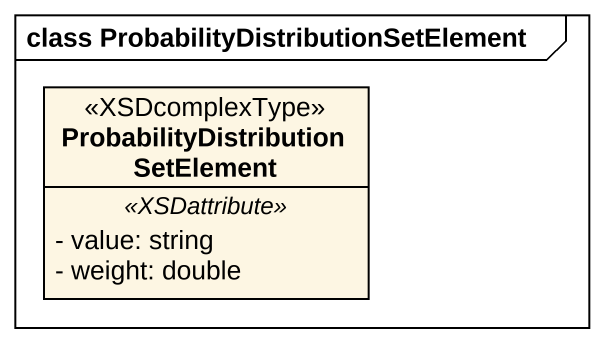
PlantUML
@startuml
mainframe class ProbabilityDistributionSetElement
hide circle
hide empty members
skinparam classAttributeIconSize 0
class "ProbabilityDistributionSetElement" as ProbabilityDistributionSetEl <<XSDcomplexType>> {
  .. <<XSDattribute>> ..
  - value: string
  - weight: double
}
@enduml
